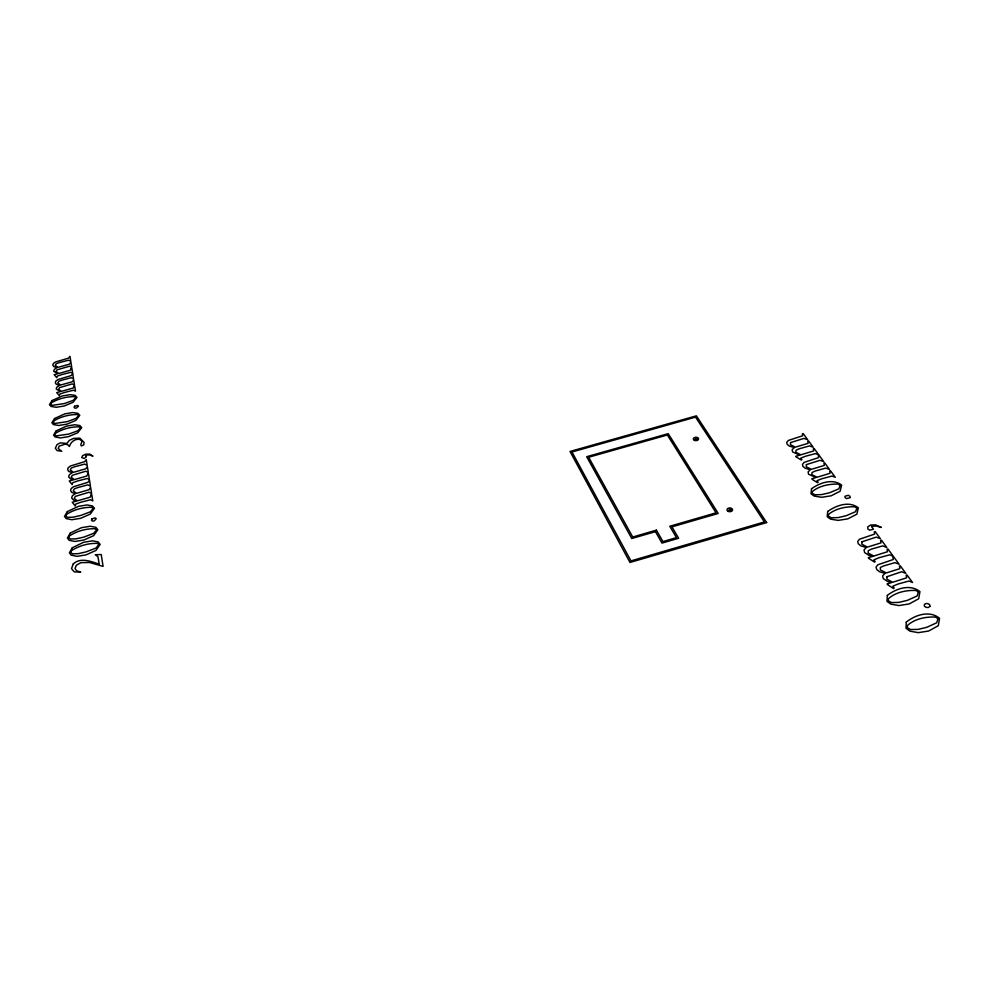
<?xml version="1.0" encoding="UTF-8"?>
<svg xmlns="http://www.w3.org/2000/svg" width="989" height="989" viewBox="0 0 989 989"><rect width="100%" height="100%" fill="white"/><g stroke="black" fill="none" stroke-linecap="round" stroke-linejoin="round"><path stroke-width="1.48" d="M886.935 576.711L886.935 579.195L892.721 582.249L906.592 577.836L906.171 575.19L907 574.943L912.563 582.509L908.879 581.038L897.975 584.042L892.783 586.23L894.155 588.035L893.5 588.542L887.578 584.66L887.059 583.943L891.559 582.595L887.492 581.408L883.251 578.614L882.633 575.808L884.982 573.447L879.308 571.642L876.724 569.491L876.056 567.117L877.799 564.818L893.215 559.527L892.931 557.141L893.747 556.906L899.162 564.262L894.921 562.654L883.659 565.931L880.371 567.451L880.383 569.948L886.317 572.94L899.866 568.65L899.434 566.005L900.25 565.757L905.862 573.397L901.634 571.753L886.935 576.711M861.914 541.799L861.889 544.197L867.415 547.115L880.989 542.887L880.593 540.34L881.409 540.105L886.812 547.461L882.695 545.879L871.494 549.105L868.243 550.712L868.206 553.111L873.831 556.041L887.479 551.738L887.096 549.192L887.899 548.944L893.265 556.238L889.667 554.829L878.961 557.747L873.856 559.885L875.178 561.616L874.523 562.111L868.762 558.389L868.268 557.685L872.706 556.374L868.725 555.249L864.609 552.567L864.04 549.859L866.364 547.56L860.826 545.841L858.316 543.777L857.698 541.478L859.429 539.252L874.585 534.109L874.338 531.81L875.141 531.575L880.358 538.659L876.217 537.126L861.914 541.799M906.27 622.143L906.023 628.262L909.917 631.13L918.237 632.651L928.671 631.019L938.326 625.691L939.55 618.31C929.759 610.126 915.184 614.861 906.27 622.143M806.394 464.607L806.295 466.771L811.363 469.33L824.233 465.436L823.961 463.149L824.727 462.926L829.524 469.478L825.728 468.094L815.134 471.073L812.018 472.544L811.907 474.695L817.075 477.254L830.006 473.298L829.734 471.024L830.5 470.801L835.26 477.279L831.947 476.043L821.822 478.75L816.963 480.691L818.138 482.236L817.52 482.681L812.253 479.405L811.808 478.787L815.999 477.563L808.545 474.226L808.112 471.815L810.362 469.738L805.231 468.254L802.957 466.412L802.45 464.36L804.156 462.358L818.546 457.623L818.385 455.558L819.152 455.348L823.788 461.653L819.968 460.305L806.394 464.607M91.05 494.995L90.209 497.146L77.414 500.842L74.262 498.407L75.362 496.379L89.047 492.225L91.618 493.536L90.642 487.354L89.047 489.716L76.561 493.313L73.248 490.915L74.348 488.887L77.599 487.626L87.86 484.857L90.444 486.143L89.505 480.172L87.91 482.323L73.52 486.749L71.121 488.64L70.59 490.581L71.653 492.312L75.288 493.734L72.407 495.687L71.628 497.962L73.705 500.199L76.363 501.139L72.246 502.264L75.226 505.96L75.696 504.081L80.715 502.264L90.555 499.742L92.781 500.904L91.816 494.784L91.05 494.995M887.318 595.452L886.997 601.361L890.792 604.106L898.927 605.565L909.151 603.945L918.67 598.79L919.955 591.645C910.325 583.733 896.121 588.455 887.318 595.452M87.749 473.916L86.908 475.993L74.323 479.616L71.22 477.267L72.308 475.301L85.771 471.234L88.305 472.495L87.353 466.511L85.783 468.798L73.495 472.322L70.244 470.01L71.332 468.044L74.521 466.808L84.621 464.101L87.168 465.337L86.266 459.551L84.695 461.653L70.516 465.98L68.154 467.809L67.623 469.688L68.661 471.37L72.246 472.73L69.403 474.633L68.637 476.846L70.664 478.997L73.285 479.9L69.23 481L72.16 484.573L72.617 482.756L77.562 480.975L87.242 478.503L89.43 479.628L88.491 473.706L87.749 473.916M790.557 442.602L790.446 444.679L795.379 447.152L808.05 443.344L807.803 441.143L808.557 440.921L813.193 447.238L809.484 445.915L799.063 448.833L795.997 450.255L795.861 452.332L800.905 454.804L813.613 450.947L813.378 448.734L814.132 448.524L818.731 454.779L815.492 453.592L805.528 456.238L800.744 458.13L801.881 459.625L801.275 460.046L796.145 456.893L795.712 456.3L799.841 455.113L792.572 451.899L792.164 449.562L794.402 447.547L789.383 446.126L787.17 444.358L786.7 442.367L788.394 440.426L802.549 435.803L802.425 433.812L803.179 433.59L807.654 439.685L803.921 438.399L790.557 442.602M82.05 441.255L80.801 444.679L81.296 445.94L83.744 444.939L84.077 442.442L79.862 438.127L73.52 438.411L69.329 440.365L66.844 443.468L60.341 442.837L57.041 444.58L55.322 448.264L57.201 450.601L61.751 451.281L58.203 448.45L59.216 446.101L65.459 444.049L67.944 444.865L69.391 446.521C70.343 442.466 74.867 438.201 80.121 439.487L82.05 441.255M73.99 386.217L73.186 388.047L61.442 391.323L58.574 389.32L59.612 387.589L72.185 383.917L74.521 384.981L73.693 379.788L72.209 381.791L60.737 384.993L57.733 383.015L58.759 381.284L61.751 380.184L71.171 377.724L73.532 378.762L72.741 373.731L71.257 375.573L58.03 379.504L55.817 381.124L55.297 382.768L56.262 384.214L59.575 385.364L56.917 387.045L56.188 388.974L60.477 391.582L56.694 392.596L59.389 395.662L59.834 394.079L64.458 392.485L73.483 390.222L75.498 391.187L74.682 386.031L73.99 386.217M71.208 368.464L70.404 370.245L58.833 373.459L56.027 371.518L57.041 369.837L69.428 366.239L71.727 367.265L70.936 362.221L69.465 364.175L58.153 367.315L55.199 365.398L56.212 363.717L59.167 362.629L68.451 360.219L70.775 361.232L70.009 356.349L68.538 358.129L55.495 361.974L53.319 363.556L52.813 365.164L53.74 366.56L57.003 367.673L54.383 369.317L53.666 371.196L57.881 373.706L54.16 374.695L56.806 377.674L57.251 376.129L61.8 374.571L70.689 372.358L72.679 373.286L71.888 368.291L71.208 368.464M827.706 511.486L827.2 516.753L830.649 519.163L838.19 520.387L847.796 518.854L856.87 514.181L858.341 507.814C849.18 500.706 836.138 505.354 827.706 511.486M811.536 488.714L810.992 493.808L814.343 496.132L821.723 497.294L831.168 495.798L840.118 491.249L841.627 485.08C832.602 478.194 819.856 482.805 811.536 488.714M871.593 526.445L873.423 529.276L869.677 530.215L867.848 529.028L867.798 526.828L870.604 525.023L875.685 524.875L881.384 527.471L876.229 525.987L871.593 526.445M730.896 509.854C728.361 512.401 728.633 507.147 730.896 509.854M696.961 438.968C694.612 441.279 694.859 436.545 696.961 438.968M71.344 550.786L70.825 552.431L72.395 553.828L78.316 553.655L86.068 551.887L95.921 548.091L98.789 544.716L97.478 543.394C88.478 543.072 78.848 545.755 71.344 550.786M938.017 618.706L936.694 622.798L926.73 627.323L918.052 629.4L910.585 629.536L907.605 627.805L907.136 625.802C914.256 618.879 925.716 616.58 935.421 617.074L938.017 618.706M69.341 536.026L68.822 537.633L70.38 538.993L76.227 538.832L83.892 537.089L93.646 533.343L96.489 530.042L95.191 528.744C86.29 528.447 76.783 531.081 69.341 536.026M66.411 514.478L65.892 516.035L67.425 517.358L73.186 517.173L80.727 515.467L90.32 511.82L93.127 508.606L91.853 507.345C83.101 507.097 73.755 509.656 66.411 514.478M918.46 592.04L917.112 595.984L907.296 600.385L898.766 602.412L891.46 602.561L888.555 600.916L888.122 598.988C895.206 592.263 906.394 590.025 915.925 590.47L918.46 592.04M55.372 433.355L54.877 434.74L56.299 435.877L68.785 434.084L77.81 430.771L80.468 427.903L79.281 426.815C71.072 426.679 62.369 428.991 55.372 433.355M53.69 421.005L53.196 422.365L54.605 423.49L66.968 421.71L75.906 418.446L78.539 415.627L77.377 414.552C69.23 414.44 60.638 416.715 53.69 421.005M51.23 402.943L50.748 404.266L52.133 405.354L64.31 403.586L73.124 400.397L75.72 397.652L74.571 396.626C66.56 396.527 58.104 398.752 51.23 402.943M73.285 563.866L71.505 568.626L74.224 571.889L80.789 572.05L76.66 570.789L74.991 568.465L76.45 565.139L80.962 562.654L89.505 562.481L103.091 566.4L101.224 554.532L95.278 554.742L97.911 556.708L99.246 564.15C91.025 561.505 80.739 557.091 73.285 563.866M86.377 456.535L84.374 458.488L81.679 457.511L82.631 455.706L85.635 454.211L89.678 454.05L92.991 456.152L89.616 454.952L86.414 455.076L85.623 455.595L86.377 456.535M856.919 508.173L855.522 511.709L846.201 515.714L838.153 517.593L831.329 517.791L828.671 516.345L828.337 514.626C835.235 508.569 845.607 506.504 854.62 506.801L856.919 508.173M91.989 518.817L91.47 520.115L92.323 521.018L94.079 521.005L96.217 518.792L95.352 517.89L91.989 518.817M840.23 485.426L838.82 488.85L829.635 492.745L821.723 494.587L815.023 494.797L812.426 493.4L812.117 491.743C818.966 485.871 829.116 483.856 837.98 484.103L840.23 485.426M74.571 406.256L74.076 407.357L74.843 408.111L76.45 408.074L78.428 406.182L77.649 405.441L74.571 406.256M72.296 547.77L69.378 552.814L71.171 555.138L77.018 556.337L85.944 554.916L95.896 550.465L100.173 544.37L98.084 541.885L92.484 540.835L83.62 542.281L72.296 547.77M70.281 533.071L67.388 538.016L69.156 540.291L74.941 541.453L83.768 540.043L93.621 535.679L97.849 529.696L95.797 527.273L90.259 526.247L81.481 527.681L70.281 533.071M67.339 511.61L64.483 516.406L66.214 518.607L71.9 519.72L80.591 518.335L90.283 514.07L94.462 508.272L92.447 505.923L87.007 504.946L78.378 506.368L67.339 511.61M56.262 430.821L53.542 435.086L55.161 437.002L60.477 437.929L68.637 436.619L77.76 432.762L81.728 427.607L79.862 425.542L74.768 424.738L66.659 426.074L56.262 430.821M54.58 418.52L51.885 422.711L53.48 424.59L58.747 425.493L66.819 424.194L75.856 420.399L79.788 415.331L77.946 413.315L72.902 412.537L64.866 413.847L54.58 418.52M52.12 400.533L49.45 404.6L51.02 406.43L56.2 407.283L64.149 406.009L73.062 402.3L76.957 397.368L75.139 395.415L70.17 394.66L62.258 395.971L52.12 400.533M929.92 606.319L928.486 607.444L926.223 607.431L924.468 606.294L924.233 604.699L925.667 603.587L927.917 603.587L929.685 604.724L929.92 606.319M850.07 497.603L846.633 498.604L845.088 497.652L844.94 496.268L848.364 495.279L849.934 496.231L850.07 497.603M656.399 530.141L632.725 537.015L588.665 457.239L667.365 434.987L716.036 512.846L669.788 526.259L676.439 537.633L662.939 541.564L656.399 530.141M655.46 531.649L631.761 538.535L586.675 456.708L668.23 433.652L718.224 513.452L671.951 526.865L678.627 538.251L662 543.097L655.46 531.649M764.398 521.957L630.957 560.899L571.976 451.985L695.527 417.135L764.398 521.957M766.648 522.575L629.981 562.469L570.01 451.454L696.367 415.837L766.648 522.575M694.488 440.389A2.621 1.694 -1.5 0 0 698.555 439.005A2.621 1.694 -1.5 0 0 694.76 437.447A2.621 1.694 -1.5 0 0 694.488 440.389M728.312 511.4A2.782 1.879 0.4 0 0 732.577 509.904A2.782 1.879 0.4 0 0 728.522 508.148A2.782 1.879 0.4 0 0 728.312 511.4"/></g></svg>
